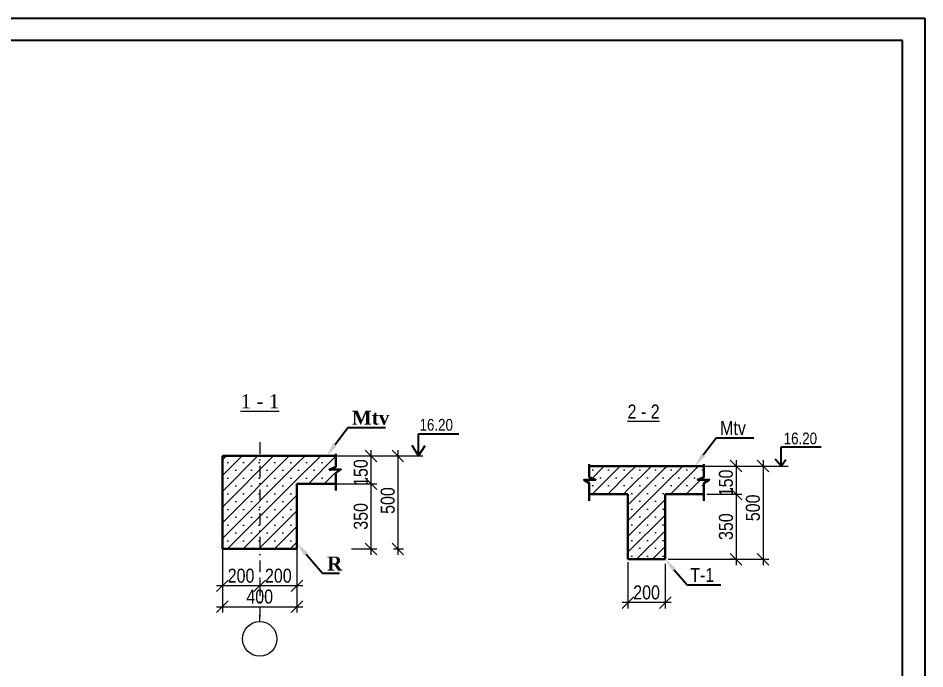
# Model space of a CAD drawing. Header units: millimetres. Extents: x -149347 to 251215, y -2929184 to -2541447.
# Drawn here: x 41028 to 60490, y -2658149 to -2644169 of the extents above; entities that cross this region are included whole.
import ezdxf
from ezdxf import colors
from ezdxf.entities.mleader import LeaderData, LeaderLine
from ezdxf.math import Vec2, Vec3

# ---------------------------------------------------------------- set-up
doc = ezdxf.new("R2010")
doc.units = ezdxf.units.MM
doc.linetypes.add('DASHDOT', pattern=[25.4, 12.7, -6.35, 0, -6.35])
doc.linetypes.add('DASHDOTX2', pattern=[50.8, 25.4, -12.7, 0, -12.7])
doc.layers.add('Ox xetti', color=1, linetype='DASHDOT', lineweight=18)
doc.layers.add('РАЗМЕРЫ', color=80, linetype='Continuous', lineweight=9)
doc.styles.get("Standard").update_dxf_attribs({"font": 'times.ttf'})
doc.styles.add('style1', font='A3TI(LA).TTF', dxfattribs={"height": 400})
doc.styles.add('style6', font='ARIALN.TTF', dxfattribs={"height": 300})
doc.dimstyles.new('DIM_100', dxfattribs={"dimscale": 100, "dimtxt": 250, "dimasz": 2.5, "dimexe": 1.25, "dimexo": 0.625, "dimtad": 1, "dimdec": 0, "dimtxsty": 'style1', "dimblk": 'OBLIQUE', "dimcen": 2.5, "dimdle": 1.25, "dimclrd": 251, "dimclre": 251, "dimaunit": 1, "dimadec": 3, "dimazin": 0, "dimtfac": 1, "dimtdec": 0, "dimtmove": 1, "dimatfit": 3, "dimfxl": 1.25, "dimlwd": 5, "dimlwe": 5, "dimarcsym": 0})
pattern_1 = [(45, (-630345.73, -63862.68), (-168.379802, 168.379802), []), (45, (-630177.35, -63862.68), (-168.379802, 168.379802), [0, -238.125])]
pattern_2 = [(45, (-614771.13, -89282.73), (-168.379802, 168.379802), []), (45, (-614602.75, -89282.73), (-168.379802, 168.379802), [0, -238.125])]

# ---------------------------------------------------------------- blocks, each defined once
blk = doc.blocks.new('mekteb')
at = {"color": 0, "lineweight": 25}
for p, q in [((99643, -1821466), (139843, -1821466)), ((139843, -1821466), (139843, -1849866))]:
    blk.add_line(p, q, dxfattribs=at)
at = {"color": 0, "lineweight": 25, "ltscale": 15}
for p, q in [((139343, -1821966), (101643, -1821966)), ((139343, -1849366), (139343, -1821966))]:
    blk.add_line(p, q, dxfattribs=at)
blk = doc.blocks.new('_Oblique')
at = {"color": 0, "linetype": 'ByBlock', "lineweight": -2}
blk.add_line((-0.5, -0.5), (0.5, 0.5), dxfattribs=at)
blk = doc.blocks.new('*D543')
at = {"color": 251, "linetype": 'ByBlock', "lineweight": 5, "ltscale": 15, "transparency": 16777216}
blk.add_line((46338, -2656365), (45288, -2656365), dxfattribs=at)
at = {"color": 251, "lineweight": 5, "ltscale": 15, "transparency": 16777216}
for p, q in [((45413, -2656227), (45413, -2656490)), ((46213, -2656246), (46213, -2656490))]:
    blk.add_line(p, q, dxfattribs=at)
at = {"layer": 'Defpoints', "color": 0, "lineweight": 15, "ltscale": 15, "transparency": 16777216}
for p in [(45413, -2656164), (45413, -2656365), (46213, -2656183)]:
    blk.add_point(p, dxfattribs=at)
at = {"color": 251, "lineweight": 5, "ltscale": 15, "transparency": 16777216, "xscale": 250, "yscale": 250, "zscale": 250, "rotation": 180}
blk.add_blockref('_Oblique', (45413, -2656365), dxfattribs=at)
at = {"color": 251, "lineweight": 5, "ltscale": 15, "transparency": 16777216, "xscale": 250, "yscale": 250, "zscale": 250}
blk.add_blockref('_Oblique', (46213, -2656365), dxfattribs=at)
at = {"color": 0, "lineweight": 15, "ltscale": 15, "transparency": 16777216, "insert": (45813, -2656149), "char_height": 300, "attachment_point": 5, "style": 'style6'}
blk.add_mtext('200', dxfattribs=at)
blk = doc.blocks.new('*D544')
at = {"color": 251, "linetype": 'ByBlock', "lineweight": 5, "ltscale": 15, "transparency": 16777216}
blk.add_line((47138, -2656365), (46088, -2656365), dxfattribs=at)
at = {"color": 251, "lineweight": 5, "ltscale": 15, "transparency": 16777216}
for p, q in [((46213, -2656227), (46213, -2656490)), ((47013, -2656246), (47013, -2656490))]:
    blk.add_line(p, q, dxfattribs=at)
at = {"layer": 'Defpoints', "color": 0, "lineweight": 15, "ltscale": 15, "transparency": 16777216}
for p in [(46213, -2656164), (46213, -2656365), (47013, -2656183)]:
    blk.add_point(p, dxfattribs=at)
at = {"color": 251, "lineweight": 5, "ltscale": 15, "transparency": 16777216, "xscale": 250, "yscale": 250, "zscale": 250, "rotation": 180}
blk.add_blockref('_Oblique', (46213, -2656365), dxfattribs=at)
at = {"color": 251, "lineweight": 5, "ltscale": 15, "transparency": 16777216, "xscale": 250, "yscale": 250, "zscale": 250}
blk.add_blockref('_Oblique', (47013, -2656365), dxfattribs=at)
at = {"color": 0, "lineweight": 15, "ltscale": 15, "transparency": 16777216, "insert": (46613, -2656149), "char_height": 300, "attachment_point": 5, "style": 'style6'}
blk.add_mtext('200', dxfattribs=at)
blk = doc.blocks.new('*D545')
at = {"color": 251, "lineweight": 5, "ltscale": 15, "transparency": 16777216}
for p, q in [((45413, -2655475), (45413, -2656938)), ((47013, -2655442), (47013, -2656938))]:
    blk.add_line(p, q, dxfattribs=at)
at = {"color": 251, "linetype": 'ByBlock', "lineweight": 5, "ltscale": 15, "transparency": 16777216}
blk.add_line((45288, -2656813), (47138, -2656813), dxfattribs=at)
at = {"layer": 'Defpoints', "color": 0, "lineweight": 15, "ltscale": 15, "transparency": 16777216}
for p in [(47013, -2655379), (45413, -2655413), (47013, -2656813)]:
    blk.add_point(p, dxfattribs=at)
at = {"color": 251, "lineweight": 5, "ltscale": 15, "transparency": 16777216, "xscale": 250, "yscale": 250, "zscale": 250, "rotation": 180}
blk.add_blockref('_Oblique', (45413, -2656813), dxfattribs=at)
at = {"color": 251, "lineweight": 5, "ltscale": 15, "transparency": 16777216, "xscale": 250, "yscale": 250, "zscale": 250}
blk.add_blockref('_Oblique', (47013, -2656813), dxfattribs=at)
at = {"color": 0, "lineweight": 15, "ltscale": 15, "transparency": 16777216, "insert": (46213, -2656598), "char_height": 300, "attachment_point": 5, "style": 'style6'}
blk.add_mtext('400', dxfattribs=at)
blk = doc.blocks.new('*D546')
at = {"color": 251, "linetype": 'ByBlock', "lineweight": 5, "ltscale": 15, "transparency": 16777216}
blk.add_line((48599, -2653448), (48599, -2654298), dxfattribs=at)
at = {"color": 251, "lineweight": 5, "ltscale": 15, "transparency": 16777216}
for p, q in [((48439, -2653573), (48724, -2653573)), ((47477, -2654173), (48724, -2654173))]:
    blk.add_line(p, q, dxfattribs=at)
at = {"layer": 'Defpoints', "color": 0, "lineweight": 15, "ltscale": 15, "transparency": 16777216}
for p in [(48377, -2653573), (47414, -2654173), (48599, -2654173)]:
    blk.add_point(p, dxfattribs=at)
at = {"color": 251, "lineweight": 5, "ltscale": 15, "transparency": 16777216, "xscale": 250, "yscale": 250, "zscale": 250}
for p, rotation in [((48599, -2653573), 90), ((48599, -2654173), 270)]:
    blk.add_blockref('_Oblique', p, dxfattribs=dict(at, rotation=rotation))
at = {"color": 0, "lineweight": 15, "ltscale": 15, "transparency": 16777216, "insert": (48383, -2653933), "char_height": 300, "attachment_point": 5, "rotation": 90, "style": 'style6'}
blk.add_mtext('150', dxfattribs=at)
blk = doc.blocks.new('*D547')
at = {"color": 251, "linetype": 'ByBlock', "lineweight": 5, "ltscale": 15, "transparency": 16777216}
blk.add_line((49178, -2653448), (49178, -2655698), dxfattribs=at)
at = {"color": 251, "lineweight": 5, "ltscale": 15, "transparency": 16777216}
for p, q in [((48641, -2653573), (49303, -2653573)), ((49088, -2655573), (49303, -2655573))]:
    blk.add_line(p, q, dxfattribs=at)
at = {"layer": 'Defpoints', "color": 0, "lineweight": 15, "ltscale": 15, "transparency": 16777216}
for p in [(48579, -2653573), (49026, -2655573), (49178, -2655573)]:
    blk.add_point(p, dxfattribs=at)
at = {"color": 251, "lineweight": 5, "ltscale": 15, "transparency": 16777216, "xscale": 250, "yscale": 250, "zscale": 250}
for p, rotation in [((49178, -2653573), 90), ((49178, -2655573), 270)]:
    blk.add_blockref('_Oblique', p, dxfattribs=dict(at, rotation=rotation))
at = {"color": 0, "lineweight": 15, "ltscale": 15, "transparency": 16777216, "insert": (48962, -2654533), "char_height": 300, "attachment_point": 5, "rotation": 90, "style": 'style6'}
blk.add_mtext('500', dxfattribs=at)
blk = doc.blocks.new('*D548')
at = {"color": 251, "lineweight": 5, "ltscale": 15, "transparency": 16777216}
for p, q in [((47477, -2654173), (48724, -2654173)), ((48181, -2655573), (48724, -2655573))]:
    blk.add_line(p, q, dxfattribs=at)
at = {"color": 251, "linetype": 'ByBlock', "lineweight": 5, "ltscale": 15, "transparency": 16777216}
blk.add_line((48599, -2654048), (48599, -2655698), dxfattribs=at)
at = {"layer": 'Defpoints', "color": 0, "lineweight": 15, "ltscale": 15, "transparency": 16777216}
for p in [(47414, -2654173), (48119, -2655573), (48599, -2655573)]:
    blk.add_point(p, dxfattribs=at)
at = {"color": 251, "lineweight": 5, "ltscale": 15, "transparency": 16777216, "xscale": 250, "yscale": 250, "zscale": 250}
for p, rotation in [((48599, -2654173), 90), ((48599, -2655573), 270)]:
    blk.add_blockref('_Oblique', p, dxfattribs=dict(at, rotation=rotation))
at = {"color": 0, "lineweight": 15, "ltscale": 15, "transparency": 16777216, "insert": (48383, -2654873), "char_height": 300, "attachment_point": 5, "rotation": 90, "style": 'style6'}
blk.add_mtext('350', dxfattribs=at)
blk = doc.blocks.new('*D536')
at = {"color": 251, "lineweight": 5, "ltscale": 15, "transparency": 16777216}
for p, q in [((54117, -2655856), (54117, -2656849)), ((54917, -2655890), (54917, -2656849))]:
    blk.add_line(p, q, dxfattribs=at)
at = {"color": 251, "linetype": 'ByBlock', "lineweight": 5, "ltscale": 15, "transparency": 16777216}
blk.add_line((55042, -2656724), (53992, -2656724), dxfattribs=at)
at = {"layer": 'Defpoints', "color": 0, "lineweight": 15, "ltscale": 15, "transparency": 16777216}
for p in [(54117, -2655794), (54917, -2655828), (54117, -2656724)]:
    blk.add_point(p, dxfattribs=at)
at = {"color": 251, "lineweight": 5, "ltscale": 15, "transparency": 16777216, "xscale": 250, "yscale": 250, "zscale": 250, "rotation": 180}
blk.add_blockref('_Oblique', (54117, -2656724), dxfattribs=at)
at = {"color": 251, "lineweight": 5, "ltscale": 15, "transparency": 16777216, "xscale": 250, "yscale": 250, "zscale": 250}
blk.add_blockref('_Oblique', (54917, -2656724), dxfattribs=at)
at = {"color": 0, "lineweight": 15, "ltscale": 15, "transparency": 16777216, "insert": (54517, -2656508), "char_height": 300, "attachment_point": 5, "style": 'style6'}
blk.add_mtext('200', dxfattribs=at)
blk = doc.blocks.new('*D537')
at = {"color": 251, "lineweight": 5, "ltscale": 15, "transparency": 16777216}
for p, q in [((56277, -2653794), (56562, -2653794)), ((55811, -2654394), (56562, -2654394))]:
    blk.add_line(p, q, dxfattribs=at)
at = {"color": 251, "linetype": 'ByBlock', "lineweight": 5, "ltscale": 15, "transparency": 16777216}
blk.add_line((56437, -2653669), (56437, -2654519), dxfattribs=at)
at = {"layer": 'Defpoints', "color": 0, "lineweight": 15, "ltscale": 15, "transparency": 16777216}
for p in [(56215, -2653794), (55748, -2654394), (56437, -2654394)]:
    blk.add_point(p, dxfattribs=at)
at = {"color": 251, "lineweight": 5, "ltscale": 15, "transparency": 16777216, "xscale": 250, "yscale": 250, "zscale": 250}
for p, rotation in [((56437, -2653794), 90), ((56437, -2654394), 270)]:
    blk.add_blockref('_Oblique', p, dxfattribs=dict(at, rotation=rotation))
at = {"color": 0, "lineweight": 15, "ltscale": 15, "transparency": 16777216, "insert": (56221, -2654154), "char_height": 300, "attachment_point": 5, "rotation": 90, "style": 'style6'}
blk.add_mtext('150', dxfattribs=at)
blk = doc.blocks.new('*D538')
at = {"color": 251, "lineweight": 5, "ltscale": 15, "transparency": 16777216}
for p, q in [((56480, -2653794), (57141, -2653794)), ((54980, -2655794), (57141, -2655794))]:
    blk.add_line(p, q, dxfattribs=at)
at = {"color": 251, "linetype": 'ByBlock', "lineweight": 5, "ltscale": 15, "transparency": 16777216}
blk.add_line((57016, -2653669), (57016, -2655919), dxfattribs=at)
at = {"layer": 'Defpoints', "color": 0, "lineweight": 15, "ltscale": 15, "transparency": 16777216}
for p in [(56417, -2653794), (54917, -2655794), (57016, -2655794)]:
    blk.add_point(p, dxfattribs=at)
at = {"color": 251, "lineweight": 5, "ltscale": 15, "transparency": 16777216, "xscale": 250, "yscale": 250, "zscale": 250}
for p, rotation in [((57016, -2653794), 90), ((57016, -2655794), 270)]:
    blk.add_blockref('_Oblique', p, dxfattribs=dict(at, rotation=rotation))
at = {"color": 0, "lineweight": 15, "ltscale": 15, "transparency": 16777216, "insert": (56800, -2654690), "char_height": 300, "attachment_point": 5, "rotation": 90, "style": 'style6'}
blk.add_mtext('500', dxfattribs=at)
blk = doc.blocks.new('*D539')
at = {"color": 251, "lineweight": 5, "ltscale": 15, "transparency": 16777216}
for p, q in [((55811, -2654394), (56562, -2654394)), ((56390, -2655794), (56312, -2655794))]:
    blk.add_line(p, q, dxfattribs=at)
at = {"color": 251, "linetype": 'ByBlock', "lineweight": 5, "ltscale": 15, "transparency": 16777216}
blk.add_line((56437, -2654269), (56437, -2655919), dxfattribs=at)
at = {"layer": 'Defpoints', "color": 0, "lineweight": 15, "ltscale": 15, "transparency": 16777216}
for p in [(55748, -2654394), (56437, -2655794), (56453, -2655794)]:
    blk.add_point(p, dxfattribs=at)
at = {"color": 251, "lineweight": 5, "ltscale": 15, "transparency": 16777216, "xscale": 250, "yscale": 250, "zscale": 250}
for p, rotation in [((56437, -2654394), 90), ((56437, -2655794), 270)]:
    blk.add_blockref('_Oblique', p, dxfattribs=dict(at, rotation=rotation))
at = {"color": 0, "lineweight": 15, "ltscale": 15, "transparency": 16777216, "insert": (56221, -2655094), "char_height": 300, "attachment_point": 5, "rotation": 90, "style": 'style6'}
blk.add_mtext('350', dxfattribs=at)

msp = doc.modelspace()

# ---------------------------------------------------------------- hatches: boundary and pattern name
at = {"lineweight": 15, "ltscale": 5}
h = msp.add_hatch(dxfattribs=at)
h.set_pattern_fill('SACNCR', scale=100)
h.set_pattern_definition(pattern_1)
h.paths.add_polyline_path([(47013.06564, -2653573.1205), (45413.11889, -2653573.1205), (45413.11889, -2655573.1205), (47013.06564, -2655573.1205)])
h = msp.add_hatch(dxfattribs=at)
h.set_pattern_fill('SACNCR', scale=100)
h.set_pattern_definition(pattern_1)
edge = h.paths.add_edge_path()
edge.add_line((47838.22829, -2653573.1205), (47013.14552, -2653573.1205))
edge.add_line((47013.14552, -2653573.1205), (47013.09227, -2654213.04446))
edge.add_line((47013.14552, -2654173.04446), (47841.80368, -2654173.04446))
edge.add_line((47841.80368, -2654173.04446), (47841.80368, -2653573.1205))
h = msp.add_hatch(dxfattribs=at)
h.set_pattern_fill('SACNCR', scale=100)
h.set_pattern_definition(pattern_2)
edge = h.paths.add_edge_path()
edge.add_line((53292.0755, -2653793.91036), (54117.15827, -2653793.91036))
edge.add_line((54117.15827, -2653793.91036), (54117.21152, -2654433.83432))
edge.add_line((54117.15827, -2654393.83432), (53288.5001, -2654393.83432))
edge.add_line((53288.5001, -2654393.83432), (53288.5001, -2653793.91036))
h = msp.add_hatch(dxfattribs=at)
h.set_pattern_fill('SACNCR', scale=100)
h.set_pattern_definition(pattern_2)
h.paths.add_polyline_path([(54917.18489, -2653793.91036), (54117.21152, -2653793.91036), (54117.21152, -2655793.91036), (54917.18489, -2655793.91036)])
h = msp.add_hatch(dxfattribs=at)
h.set_pattern_fill('SACNCR', scale=100)
h.set_pattern_definition(pattern_2)
edge = h.paths.add_edge_path()
edge.add_line((55742.34754, -2653793.91036), (54917.26477, -2653793.91036))
edge.add_line((54917.26477, -2653793.91036), (54917.21152, -2654433.83432))
edge.add_line((54917.26477, -2654393.83432), (55745.92293, -2654393.83432))
edge.add_line((55745.92293, -2654393.83432), (55745.92293, -2653793.91036))

# ---------------------------------------------------------------- linework, layer by layer
at = {"color": 0}
for p, q in [((49622.86922, -2653573.1205), (49622.86922, -2653096.53541)), ((57402.6805, -2653793.91036), (57402.6805, -2653377.68582))]:
    msp.add_line(p, q, dxfattribs=at)
at = {"color": 7}
for p, q in [((49622.86922, -2653096.53541), (50484.71214, -2653096.53541)), ((57402.6805, -2653377.68582), (58264.52341, -2653377.68582))]:
    msp.add_line(p, q, dxfattribs=at)
at = {"color": 7, "lineweight": 15, "ltscale": 80}
for p, q in [((47013.09227, -2653573.1205), (45413.09227, -2653573.1205)), ((47843.98041, -2653573.1205), (49716.87174, -2653573.1205)), ((54910.15786, -2653793.91036), (56287.46816, -2653793.91036)), ((56177.83096, -2653793.91036), (57555.14126, -2653793.91036))]:
    msp.add_line(p, q, dxfattribs=at)
at = {"color": 7, "lineweight": 30, "ltscale": 80}
for p, q in [((45413.09227, -2653573.1205), (45413.09227, -2655573.1205)), ((45413.09227, -2653573.1205), (47843.98041, -2653573.1205)), ((53286.32337, -2653793.91036), (55748.09966, -2653793.91036)), ((54117.21152, -2653793.91036), (54917.21152, -2653793.91036)), ((47013.09227, -2655573.1205), (47013.09227, -2654173.04446)), ((47013.09227, -2654173.04446), (47843.98041, -2654173.04446)), ((54117.21152, -2654393.83432), (53286.32337, -2654393.83432)), ((54117.21152, -2654393.83432), (54117.21152, -2655793.91036)), ((54917.21152, -2655793.91036), (54917.21152, -2654393.83432)), ((54917.21152, -2654393.83432), (55748.09966, -2654393.83432)), ((45413.09227, -2655573.1205), (47013.09227, -2655573.1205)), ((54117.21152, -2655793.91036), (54917.21152, -2655793.91036))]:
    msp.add_line(p, q, dxfattribs=at)
at = {"color": 7, "lineweight": 15}
msp.add_line((46213.09227, -2657135.78186), (46213.09227, -2656990.05308), dxfattribs=at)
at = {"color": 7, "ltscale": 15}
for points in [[(49622.86922, -2653573.1205), (49484.26731, -2653348.77648)], [(49622.86922, -2653573.1205), (49761.47114, -2653348.77648)], [(57402.6805, -2653793.91036), (57276.61848, -2653643.18072)], [(57402.6805, -2653793.91036), (57504.40146, -2653651.58726)]]:
    msp.add_lwpolyline(points, dxfattribs=at)
at = {"color": 7, "lineweight": 30, "ltscale": 80}
for points in [[(47843.98041, -2653528.94478), (47843.98041, -2653808.79548), (47708.00376, -2653865.83952), (47957.72137, -2653865.83952), (47843.98041, -2653937.14458), (47843.98041, -2654318.74634)], [(53286.32337, -2653749.73464), (53286.32337, -2654029.58534), (53422.30002, -2654086.62938), (53172.58242, -2654086.62938), (53286.32337, -2654157.93444), (53286.32337, -2654539.5362)], [(55748.09966, -2653749.73464), (55748.09966, -2654029.58534), (55612.12301, -2654086.62938), (55861.84062, -2654086.62938), (55748.09966, -2654157.93444), (55748.09966, -2654539.5362)]]:
    msp.add_lwpolyline(points, dxfattribs=at)
at = {"color": 7, "lineweight": 9}
msp.add_circle((46213.09227, -2657505.41139), 371.07409, dxfattribs=at)
at = {"layer": 'Ox xetti', "linetype": 'DASHDOTX2', "lineweight": 15, "ltscale": 10}
msp.add_line((46213.09227, -2653277.11571), (46213.09227, -2657030.46693), dxfattribs=at)

# ---------------------------------------------------------------- block references
at = {"lineweight": 15, "xscale": 0.9604837554369011, "yscale": 0.9604837554369011, "zscale": 0.9604837554369011}
msp.add_blockref('mekteb', (-73827.0471, -894681.2072), dxfattribs=at)

# ---------------------------------------------------------------- texts
at = {"lineweight": 15, "ltscale": 1500, "insert": (45803.35838, -2652249.96036), "char_height": 300, "width": 3782.2222222, "attachment_point": 1}
msp.add_mtext('{\\fTimes New Roman|b0|i0|c238|p18;\\L1 \\fTimes New Roman|b0|i0|c204|p18;-\\fTimes New Roman|b0|i0|c238|p18; 1}', dxfattribs=at)
at = {"lineweight": 15, "ltscale": 1500, "insert": (54108.89463, -2652470.75022), "char_height": 300, "width": 3782.2222222, "attachment_point": 1, "style": 'style6'}
msp.add_mtext('{\\fArial Narrow|b0|i0|c238|p34;\\L2 \\fArial Narrow|b0|i0|c204|p34;-\\fArial Narrow|b0|i0|c238|p34; 2}', dxfattribs=at)
at = {"lineweight": 9, "char_height": 250, "width": 23109.777632, "attachment_point": 1, "style": 'style6'}
for insert in [(49644.19178, -2652780.57922), (57460.11855, -2653073.7628)]:
    msp.add_mtext('{\\fArial Narrow|b0|i0|c238|p34;16.20}', dxfattribs=dict(at, insert=insert))

# ---------------------------------------------------------------- dimensions: what is measured, and where the dimension line sits
at = {"color": 7, "lineweight": 15, "ltscale": 15}
for base, p1, p2, picture, middle in [((48598.88268, -2654173.04446), (48376.64283, -2653573.1205), (47414.24911, -2654173.04446), '*D546', (48598.88268, -2653933.08248)), ((49177.5218, -2655573.1205), (48578.78454, -2653573.1205), (49025.88098, -2655573.1205), '*D547', (49177.5218, -2654533.1205)), ((57015.79133, -2655793.91036), (56417.05407, -2653793.91036), (54917.21152, -2655793.91036), '*D538', (57015.79133, -2654690.25737)), ((56437.15221, -2654393.83432), (56214.91236, -2653793.91036), (55748.09966, -2654393.83432), '*D537', (56437.15221, -2654153.87234))]:
    dim = msp.add_linear_dim(base=base, p1=p1, p2=p2, angle=90, dimstyle='DIM_100', override={"dimlfac": 0.25, "dimtxsty": 'style6'}, dxfattribs=at)
    dim.commit()
    dim.dimension.update_dxf_attribs({"geometry": picture, "text_midpoint": middle, "dimtype": 160})
for base, p1, p2, picture, middle in [((48598.88268, -2655573.1205), (47414.24911, -2654173.04446), (48118.86582, -2655573.1205), '*D548', (48383.21079, -2654873.08248)), ((56437.15221, -2655793.91036), (55748.09966, -2654393.83432), (56452.71637, -2655793.91036), '*D539', (56221.48031, -2655093.87234))]:
    dim = msp.add_linear_dim(base=base, p1=p1, p2=p2, angle=90, dimstyle='DIM_100', override={"dimlfac": 0.25, "dimtxsty": 'style6'}, dxfattribs=at)
    dim.commit()
    dim.dimension.update_dxf_attribs({"geometry": picture, "text_midpoint": middle})
for base, p1, p2, picture, middle in [((47013.09227, -2656813.30554), (45413.09227, -2655412.68585), (47013.09227, -2655379.01947), '*D545', (46213.09227, -2656597.63365)), ((45413.09227, -2656364.57444), (46213.09227, -2656183.21325), (45413.09227, -2656164.31867), '*D543', (45813.09227, -2656148.90254)), ((46213.09227, -2656364.57444), (47013.09227, -2656183.21325), (46213.09227, -2656164.31867), '*D544', (46613.09227, -2656148.90254)), ((54117.21152, -2656723.52357), (54917.21152, -2655827.57986), (54117.21152, -2655793.91036), '*D536', (54517.21152, -2656507.85167))]:
    dim = msp.add_linear_dim(base=base, p1=p1, p2=p2, dimstyle='DIM_100', override={"dimlfac": 0.25, "dimtxsty": 'style6'}, dxfattribs=at)
    dim.commit()
    dim.dimension.update_dxf_attribs({"geometry": picture, "text_midpoint": middle})

# ---------------------------------------------------------------- leaders
at = {"layer": 'РАЗМЕРЫ', "color": 0, "lineweight": 15}
ml = msp.add_multileader_mtext('Standard', dxfattribs=at)
ml.set_content('{\\fTimes New Roman|b1|i0|c238|p18;\\C7;Mtv}')
ml.set_leader_properties()
ml.build(insert=Vec2(0, 0))
ml.multileader.update_dxf_attribs({"text_left_attachment_type": 6, "text_right_attachment_type": 6, "dogleg_length": 100, "arrow_head_size": 300})
ctx = ml.context
ctx.base_point, ctx.char_height, ctx.arrow_head_size, ctx.plane_origin = Vec3(48202.91936, -2652963.08049), 300, 300, Vec3(56149.63184, -2651336.49316)
ctx.left_attachment, ctx.right_attachment, ctx.text_align_type = 6, 6, 1
notes = []
notes.append((ctx, [(1, (1, 1, 0), (48102.91936, -2652963.08049), (1, 0), 100, [(1, [(47650.56928, -2653573.1205)], 0, [])])]))
ctx.mtext.insert, ctx.mtext.alignment, ctx.mtext.flow_direction = Vec3(48592.92514, -2652603.08049), 2, 5
ml = msp.add_multileader_mtext('Standard', dxfattribs=at)
ml.set_content('{\\fArial Narrow|b0|i0|c238|p34;\\C7;Mtv}', style='style6')
ml.set_leader_properties()
ml.build(insert=Vec2(0, 0))
ml.multileader.update_dxf_attribs({"text_left_attachment_type": 6, "text_right_attachment_type": 6, "dogleg_length": 100, "arrow_head_size": 300})
ctx = ml.context
ctx.base_point, ctx.char_height, ctx.arrow_head_size, ctx.plane_origin = Vec3(56107.03861, -2653183.87035), 300, 300, Vec3(64053.75109, -2651557.28302)
ctx.left_attachment, ctx.right_attachment, ctx.text_align_type = 6, 6, 1
notes.append((ctx, [(1, (1, 1, 0), (56007.03861, -2653183.87035), (1, 0), 100, [(1, [(55554.68853, -2653793.91036)], 0, [])])]))
ctx.mtext.insert, ctx.mtext.alignment, ctx.mtext.flow_direction = Vec3(56371.18049, -2652823.87035), 2, 5
ml = msp.add_multileader_mtext('Standard', dxfattribs=at)
ml.set_content('{\\fTimes New Roman|b1|i0|c238|p18;\\C7;R}')
ml.set_leader_properties()
ml.build(insert=Vec2(0, 0))
ml.multileader.update_dxf_attribs({"text_left_attachment_type": 6, "text_right_attachment_type": 6, "dogleg_length": 100, "arrow_head_size": 300})
ctx = ml.context
ctx.base_point, ctx.char_height, ctx.arrow_head_size, ctx.plane_origin = Vec3(47662.34429, -2656095.88895), 300, 300, Vec3(55034.4421, -2653878.41975)
ctx.left_attachment, ctx.right_attachment, ctx.text_align_type = 6, 6, 1
notes.append((ctx, [(1, (1, 1, 0), (47562.34429, -2656095.88895), (1, 0), 100, [(1, [(47013.09227, -2655455.63408)], 0, [])])]))
ctx.mtext.insert, ctx.mtext.alignment, ctx.mtext.flow_direction = Vec3(47822.4729, -2655735.88895), 2, 5
ml = msp.add_multileader_mtext('Standard', dxfattribs=at)
ml.set_content('{\\fArial Narrow|b0|i0|c238|p34;\\C7;T-1}', style='style6')
ml.set_leader_properties()
ml.build(insert=Vec2(0, 0))
ml.multileader.update_dxf_attribs({"text_left_attachment_type": 6, "text_right_attachment_type": 6, "dogleg_length": 100, "arrow_head_size": 300})
ctx = ml.context
ctx.base_point, ctx.char_height, ctx.arrow_head_size, ctx.plane_origin = Vec3(55487.763, -2656342.06288), 300, 300, Vec3(62938.56135, -2655093.77258)
ctx.left_attachment, ctx.right_attachment, ctx.text_align_type = 6, 6, 1
notes.append((ctx, [(1, (1, 1, 0), (55387.763, -2656342.06288), (1, 0), 100, [(1, [(54917.21152, -2655793.91036)], 0, [])])]))
ctx.mtext.insert, ctx.mtext.alignment, ctx.mtext.flow_direction = Vec3(55711.38646, -2655982.06288), 2, 5
for ctx, leaders in notes:
    for number, flags, end, landing, length, lines in leaders:
        leader = LeaderData()
        leader.index, (leader.has_last_leader_line, leader.has_dogleg_vector, leader.attachment_direction) = number, flags
        leader.last_leader_point, leader.dogleg_vector, leader.dogleg_length = Vec3(end), Vec3(landing), length
        for number, points, colour, breaks in lines:
            line = LeaderLine()
            line.index, line.vertices, line.color, line.breaks = number, Vec3.list(points), colors.encode_raw_color(colour), breaks
            leader.lines.append(line)
        ctx.leaders.append(leader)

doc.saveas('drawing.dxf')
